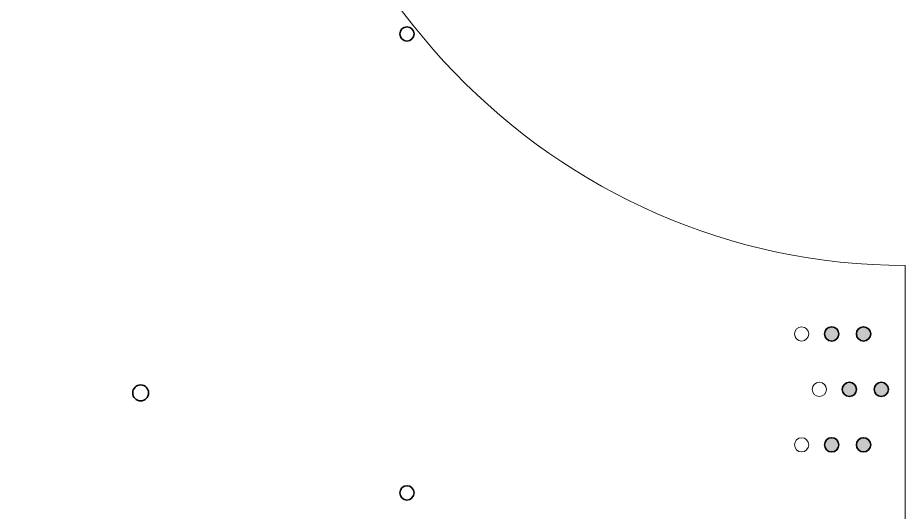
# Model space of a CAD drawing. Header units: inches. Extents: x -4.7 to 7.3, y 13.1 to 25.1.
# Drawn here: x 0.3 to 7.26, y 17.98 to 21.86 of the extents above; entities that cross this region are included whole.
import ezdxf

# ---------------------------------------------------------------- set-up
doc = ezdxf.new("R2010")
doc.units = ezdxf.units.IN
doc.header["$MEASUREMENT"] = 0
doc.layers.add('Cut', color=7, linetype='Continuous')

# ---------------------------------------------------------------- blocks, each defined once
blk = doc.blocks.new('block 35')
at = {"layer": 'Cut', "lineweight": 0}
blk.add_lwpolyline([(7.2639, 17.9167), (7.2639, 19.9167)], dxfattribs=at)
blk = doc.blocks.new('block 34')
at = {"layer": 'Cut', "lineweight": 0}
blk.add_open_spline([(2.2639, 25.0833), (2.2639, 22.2275), (4.5002, 19.9167), (7.2639, 19.9167)], degree=3, dxfattribs=at)
at = {"layer": 'Cut'}
blk.add_blockref('block 35', (0, 0), dxfattribs=at)
blk = doc.blocks.new('block 49')
at = {"layer": 'Cut'}
h = blk.add_hatch(color=250, dxfattribs=at)
h.dxf.hatch_style = 2
edge = h.paths.add_edge_path()
edge.add_spline(control_points=[(6.6866, 19.3234), (6.6557, 19.3234), (6.6306, 19.3485), (6.6306, 19.3794), (6.6306, 19.4104), (6.6557, 19.4354), (6.6866, 19.4354), (6.7175, 19.4354), (6.7426, 19.4104), (6.7426, 19.3794), (6.7426, 19.3485), (6.7175, 19.3234), (6.6866, 19.3234)], knot_values=[0, 0, 0, 0, 1, 1, 1, 2, 2, 2, 3, 3, 3, 4, 4, 4, 4], degree=3, periodic=1)
h = blk.add_hatch(color=250, dxfattribs=at)
h.dxf.hatch_style = 2
edge = h.paths.add_edge_path()
edge.add_spline(control_points=[(6.9366, 19.3234), (6.9057, 19.3234), (6.8806, 19.3485), (6.8806, 19.3794), (6.8806, 19.4104), (6.9057, 19.4354), (6.9366, 19.4354), (6.9675, 19.4354), (6.9926, 19.4104), (6.9926, 19.3794), (6.9926, 19.3485), (6.9675, 19.3234), (6.9366, 19.3234)], knot_values=[0, 0, 0, 0, 1, 1, 1, 2, 2, 2, 3, 3, 3, 4, 4, 4, 4], degree=3, periodic=1)
at = {"layer": 'Cut', "lineweight": 0}
blk.add_open_spline([(6.4505, 19.3234), (6.4196, 19.3234), (6.3945, 19.3485), (6.3945, 19.3794), (6.3945, 19.4104), (6.4196, 19.4354), (6.4505, 19.4354), (6.4814, 19.4354), (6.5065, 19.4104), (6.5065, 19.3794), (6.5065, 19.3485), (6.4814, 19.3234), (6.4505, 19.3234)], degree=3, knots=[0, 0, 0, 0, 1, 1, 1, 2, 2, 2, 3, 3, 3, 4, 4, 4, 4], dxfattribs=at)
at = {"layer": 'Cut', "color": 250, "lineweight": 35}
for points in [[(6.6866, 19.3234), (6.6557, 19.3234), (6.6306, 19.3485), (6.6306, 19.3794), (6.6306, 19.4104), (6.6557, 19.4354), (6.6866, 19.4354), (6.7175, 19.4354), (6.7426, 19.4104), (6.7426, 19.3794), (6.7426, 19.3485), (6.7175, 19.3234), (6.6866, 19.3234)], [(6.9366, 19.3234), (6.9057, 19.3234), (6.8806, 19.3485), (6.8806, 19.3794), (6.8806, 19.4104), (6.9057, 19.4354), (6.9366, 19.4354), (6.9675, 19.4354), (6.9926, 19.4104), (6.9926, 19.3794), (6.9926, 19.3485), (6.9675, 19.3234), (6.9366, 19.3234)]]:
    blk.add_open_spline(points, degree=3, knots=[0, 0, 0, 0, 1, 1, 1, 2, 2, 2, 3, 3, 3, 4, 4, 4, 4], dxfattribs=at)
blk = doc.blocks.new('block 50')
at = {"layer": 'Cut'}
h = blk.add_hatch(color=250, dxfattribs=at)
h.dxf.hatch_style = 2
edge = h.paths.add_edge_path()
edge.add_spline(control_points=[(6.8255, 18.8884), (6.7946, 18.8884), (6.7695, 18.9135), (6.7695, 18.9444), (6.7695, 18.9754), (6.7946, 19.0004), (6.8255, 19.0004), (6.8564, 19.0004), (6.8815, 18.9754), (6.8815, 18.9444), (6.8815, 18.9135), (6.8564, 18.8884), (6.8255, 18.8884)], knot_values=[0, 0, 0, 0, 1, 1, 1, 2, 2, 2, 3, 3, 3, 4, 4, 4, 4], degree=3, periodic=1)
h = blk.add_hatch(color=250, dxfattribs=at)
h.dxf.hatch_style = 2
edge = h.paths.add_edge_path()
edge.add_spline(control_points=[(7.0755, 18.8884), (7.0446, 18.8884), (7.0195, 18.9135), (7.0195, 18.9444), (7.0195, 18.9754), (7.0446, 19.0004), (7.0755, 19.0004), (7.1064, 19.0004), (7.1315, 18.9754), (7.1315, 18.9444), (7.1315, 18.9135), (7.1064, 18.8884), (7.0755, 18.8884)], knot_values=[0, 0, 0, 0, 1, 1, 1, 2, 2, 2, 3, 3, 3, 4, 4, 4, 4], degree=3, periodic=1)
at = {"layer": 'Cut', "lineweight": 0}
blk.add_open_spline([(6.5894, 18.8884), (6.5585, 18.8884), (6.5334, 18.9135), (6.5334, 18.9444), (6.5334, 18.9754), (6.5585, 19.0004), (6.5894, 19.0004), (6.6203, 19.0004), (6.6454, 18.9754), (6.6454, 18.9444), (6.6454, 18.9135), (6.6203, 18.8884), (6.5894, 18.8884)], degree=3, knots=[0, 0, 0, 0, 1, 1, 1, 2, 2, 2, 3, 3, 3, 4, 4, 4, 4], dxfattribs=at)
at = {"layer": 'Cut', "color": 250, "lineweight": 35}
for points in [[(6.8255, 18.8884), (6.7946, 18.8884), (6.7695, 18.9135), (6.7695, 18.9444), (6.7695, 18.9754), (6.7946, 19.0004), (6.8255, 19.0004), (6.8564, 19.0004), (6.8815, 18.9754), (6.8815, 18.9444), (6.8815, 18.9135), (6.8564, 18.8884), (6.8255, 18.8884)], [(7.0755, 18.8884), (7.0446, 18.8884), (7.0195, 18.9135), (7.0195, 18.9444), (7.0195, 18.9754), (7.0446, 19.0004), (7.0755, 19.0004), (7.1064, 19.0004), (7.1315, 18.9754), (7.1315, 18.9444), (7.1315, 18.9135), (7.1064, 18.8884), (7.0755, 18.8884)]]:
    blk.add_open_spline(points, degree=3, knots=[0, 0, 0, 0, 1, 1, 1, 2, 2, 2, 3, 3, 3, 4, 4, 4, 4], dxfattribs=at)
blk = doc.blocks.new('block 51')
at = {"layer": 'Cut'}
h = blk.add_hatch(color=250, dxfattribs=at)
h.dxf.hatch_style = 2
edge = h.paths.add_edge_path()
edge.add_spline(control_points=[(6.6866, 18.4535), (6.6557, 18.4535), (6.6306, 18.4785), (6.6306, 18.5094), (6.6306, 18.5404), (6.6557, 18.5655), (6.6866, 18.5655), (6.7175, 18.5655), (6.7426, 18.5404), (6.7426, 18.5094), (6.7426, 18.4785), (6.7175, 18.4535), (6.6866, 18.4535)], knot_values=[0, 0, 0, 0, 1, 1, 1, 2, 2, 2, 3, 3, 3, 4, 4, 4, 4], degree=3, periodic=1)
h = blk.add_hatch(color=250, dxfattribs=at)
h.dxf.hatch_style = 2
edge = h.paths.add_edge_path()
edge.add_spline(control_points=[(6.9366, 18.4535), (6.9057, 18.4535), (6.8806, 18.4785), (6.8806, 18.5094), (6.8806, 18.5404), (6.9057, 18.5655), (6.9366, 18.5655), (6.9675, 18.5655), (6.9926, 18.5404), (6.9926, 18.5094), (6.9926, 18.4785), (6.9675, 18.4535), (6.9366, 18.4535)], knot_values=[0, 0, 0, 0, 1, 1, 1, 2, 2, 2, 3, 3, 3, 4, 4, 4, 4], degree=3, periodic=1)
at = {"layer": 'Cut', "lineweight": 0}
blk.add_open_spline([(6.4505, 18.4535), (6.4196, 18.4535), (6.3945, 18.4785), (6.3945, 18.5094), (6.3945, 18.5404), (6.4196, 18.5655), (6.4505, 18.5655), (6.4814, 18.5655), (6.5065, 18.5404), (6.5065, 18.5094), (6.5065, 18.4785), (6.4814, 18.4535), (6.4505, 18.4535)], degree=3, knots=[0, 0, 0, 0, 1, 1, 1, 2, 2, 2, 3, 3, 3, 4, 4, 4, 4], dxfattribs=at)
at = {"layer": 'Cut', "color": 250, "lineweight": 35}
for points in [[(6.6866, 18.4535), (6.6557, 18.4535), (6.6306, 18.4785), (6.6306, 18.5094), (6.6306, 18.5404), (6.6557, 18.5655), (6.6866, 18.5655), (6.7175, 18.5655), (6.7426, 18.5404), (6.7426, 18.5094), (6.7426, 18.4785), (6.7175, 18.4535), (6.6866, 18.4535)], [(6.9366, 18.4535), (6.9057, 18.4535), (6.8806, 18.4785), (6.8806, 18.5094), (6.8806, 18.5404), (6.9057, 18.5655), (6.9366, 18.5655), (6.9675, 18.5655), (6.9926, 18.5404), (6.9926, 18.5094), (6.9926, 18.4785), (6.9675, 18.4535), (6.9366, 18.4535)]]:
    blk.add_open_spline(points, degree=3, knots=[0, 0, 0, 0, 1, 1, 1, 2, 2, 2, 3, 3, 3, 4, 4, 4, 4], dxfattribs=at)
blk = doc.blocks.new('block 48')
at = {"layer": 'Cut'}
for name in ['block 49', 'block 50', 'block 51']:
    blk.add_blockref(name, (0, 0), dxfattribs=at)
blk = doc.blocks.new('block 53')
at = {"layer": 'Cut', "color": 250, "lineweight": 35}
for points in [[(-0.7005, 21.7327), (-0.7005, 21.7017), (-0.7256, 21.6767), (-0.7565, 21.6767), (-0.7874, 21.6767), (-0.8125, 21.7017), (-0.8125, 21.7327), (-0.8125, 21.7636), (-0.7874, 21.7887), (-0.7565, 21.7887), (-0.7256, 21.7887), (-0.7005, 21.7636), (-0.7005, 21.7327)], [(3.4097, 21.7327), (3.4097, 21.7017), (3.3846, 21.6767), (3.3537, 21.6767), (3.3228, 21.6767), (3.2977, 21.7017), (3.2977, 21.7327), (3.2977, 21.7636), (3.3228, 21.7887), (3.3537, 21.7887), (3.3846, 21.7887), (3.4097, 21.7636), (3.4097, 21.7327)], [(3.4097, 18.1327), (3.4097, 18.1017), (3.3846, 18.0766), (3.3537, 18.0766), (3.3228, 18.0766), (3.2977, 18.1017), (3.2977, 18.1327), (3.2977, 18.1636), (3.3228, 18.1887), (3.3537, 18.1887), (3.3846, 18.1887), (3.4097, 18.1636), (3.4097, 18.1327)], [(-0.7005, 18.1007), (-0.7005, 18.0697), (-0.7256, 18.0447), (-0.7565, 18.0447), (-0.7874, 18.0447), (-0.8125, 18.0697), (-0.8125, 18.1007), (-0.8125, 18.1316), (-0.7874, 18.1566), (-0.7565, 18.1566), (-0.7256, 18.1566), (-0.7005, 18.1316), (-0.7005, 18.1007)]]:
    blk.add_open_spline(points, degree=3, knots=[0, 0, 0, 0, 1, 1, 1, 2, 2, 2, 3, 3, 3, 4, 4, 4, 4], dxfattribs=at)

msp = doc.modelspace()

# ---------------------------------------------------------------- linework, layer by layer
at = {"layer": 'Cut', "color": 250, "lineweight": 35}
msp.add_open_spline([(1.3264, 18.9167), (1.3264, 18.8821), (1.2984, 18.8542), (1.2639, 18.8542), (1.2294, 18.8542), (1.2014, 18.8821), (1.2014, 18.9167), (1.2014, 18.9512), (1.2294, 18.9792), (1.2639, 18.9792), (1.2984, 18.9792), (1.3264, 18.9512), (1.3264, 18.9167)], degree=3, knots=[0, 0, 0, 0, 1, 1, 1, 2, 2, 2, 3, 3, 3, 4, 4, 4, 4], dxfattribs=at)

# ---------------------------------------------------------------- block references
at = {"layer": 'Cut'}
for name in ['block 34', 'block 53', 'block 48']:
    msp.add_blockref(name, (0, 0), dxfattribs=at)

doc.saveas('drawing.dxf')
